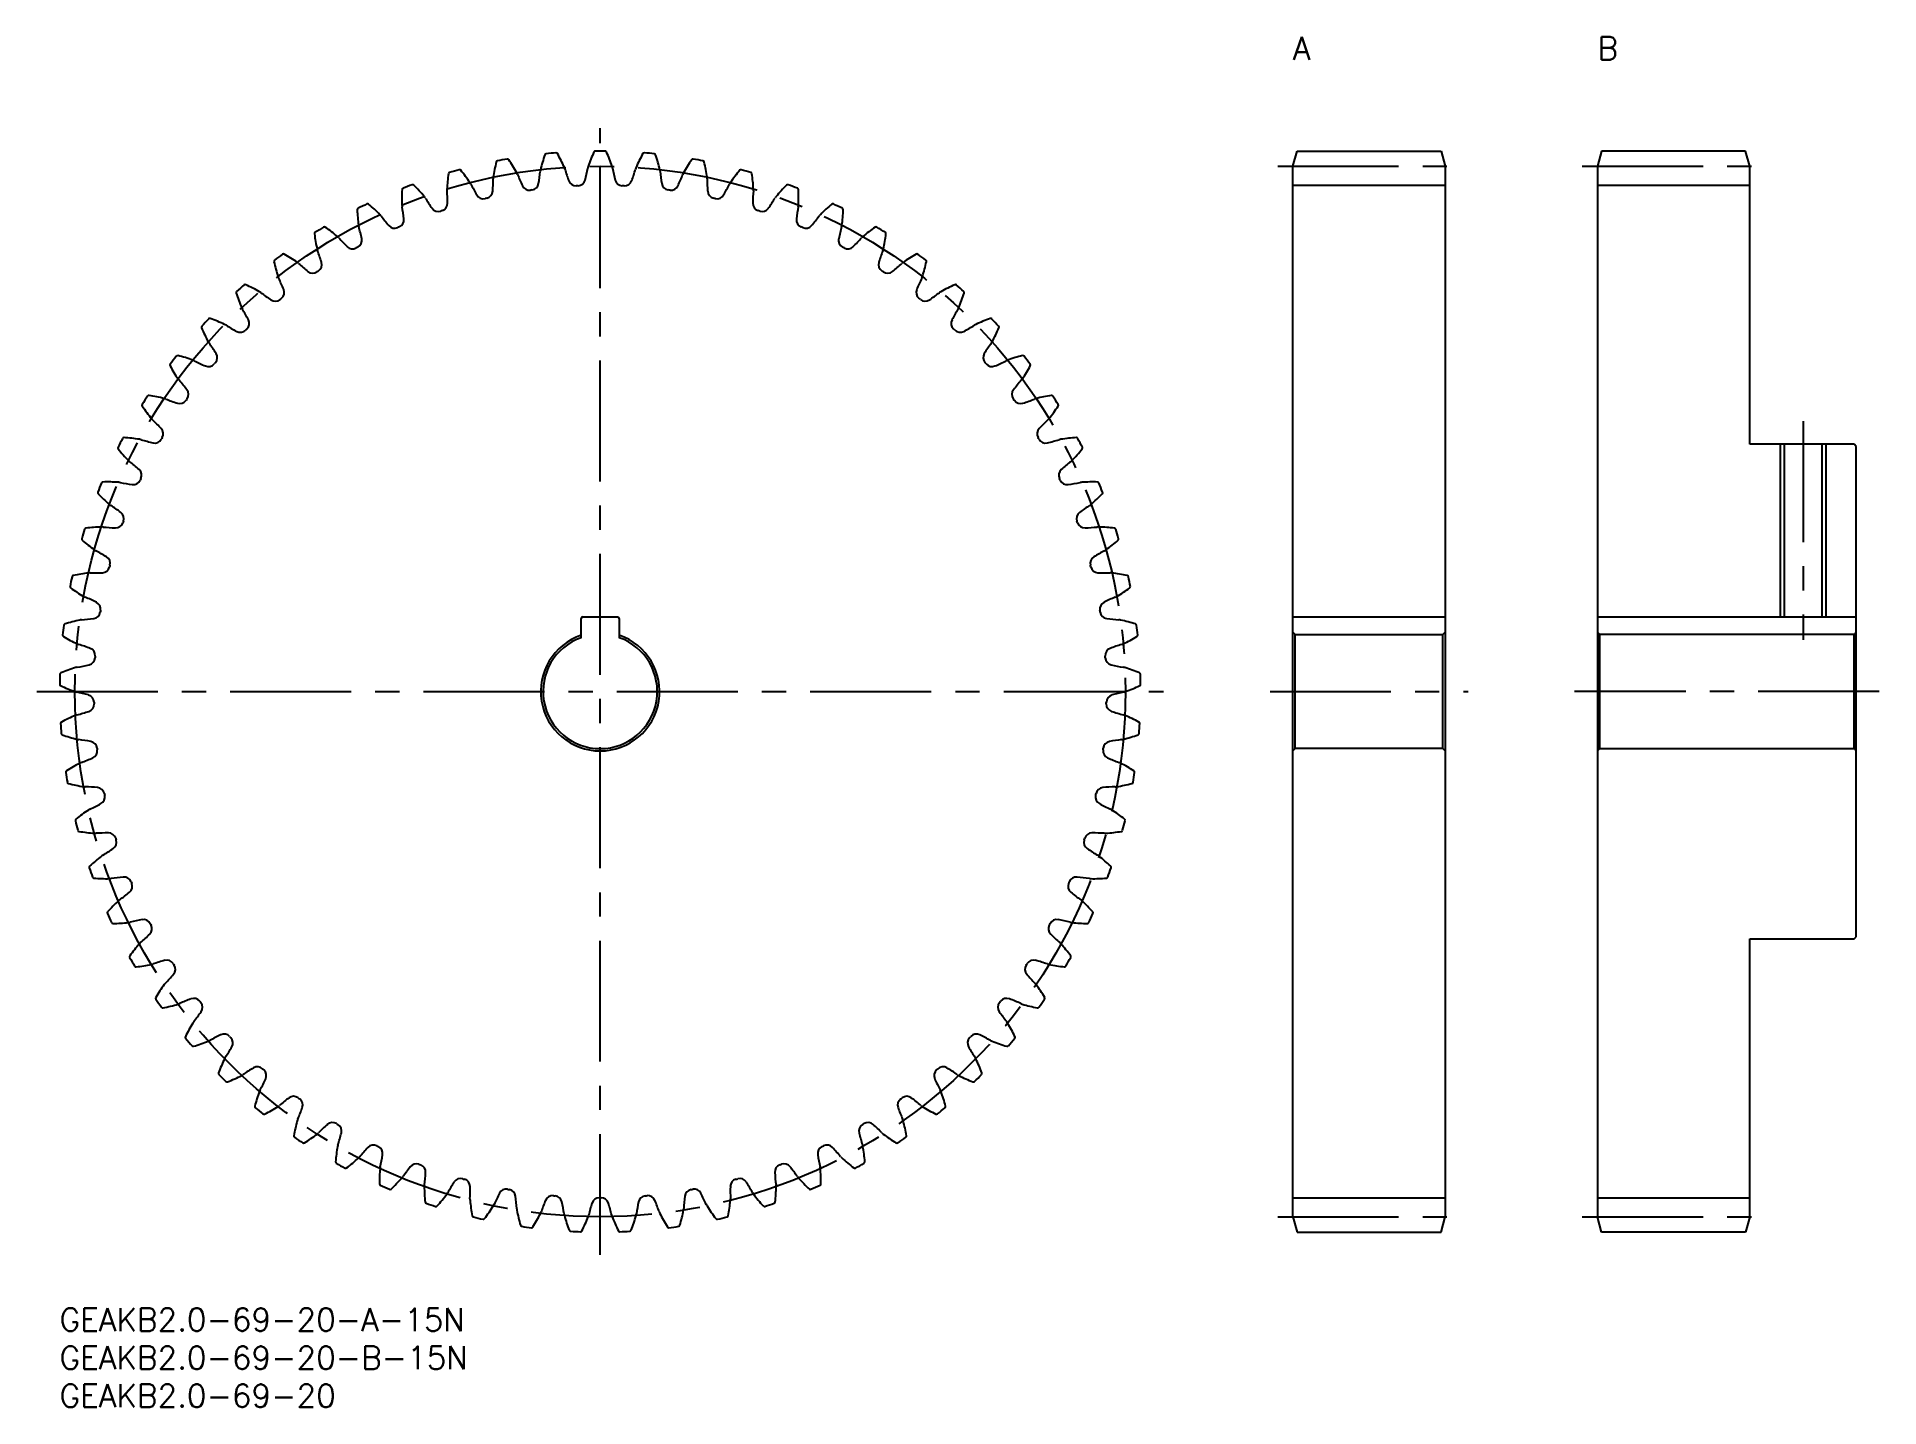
# Model space of a CAD drawing. Extents: x -3 to 239, y -13 to 167.
import ezdxf

# ---------------------------------------------------------------- set-up
doc = ezdxf.new("R2010")
doc.units = 0
doc.header["$LTSCALE"] = 0.5
doc.linetypes.add('CENTER', pattern=[50.8, 31.75, -6.35, 6.35, -6.35])
for name, color, linetype in [('MSM_CENTER', 1, 'CENTER'), ('MSM_CONTINUOUS', 7, 'CONTINUOUS'), ('MSM_NARROW', 5, 'CONTINUOUS'), ('MSM_PART_NUMBER', 7, 'CONTINUOUS')]:
    doc.layers.add(name, color=color, linetype=linetype)
doc.styles.get("Standard").update_dxf_attribs({"font": 'txt.shx', "height": 3, "bigfont": 'bigfont.shx'})

# ---------------------------------------------------------------- blocks, each defined once
blk = doc.blocks.new('*U2')
at = {"layer": 'MSM_PART_NUMBER'}
blk.add_text('GEAKB2.0-69-20-A-15N', height=3, dxfattribs=at).set_placement((0, -3))
blk = doc.blocks.new('*U3')
at = {"layer": 'MSM_PART_NUMBER'}
blk.add_text('GEAKB2.0-69-20-B-15N', height=3, dxfattribs=at).set_placement((0, -8))
blk = doc.blocks.new('*U4')
at = {"layer": 'MSM_PART_NUMBER'}
blk.add_text('GEAKB2.0-69-20', height=3, dxfattribs=at).set_placement((0, -13))
blk = doc.blocks.new('*U5')
at = {"layer": 'MSM_PART_NUMBER'}
blk.add_text('A', height=3, dxfattribs=at).set_placement((162, 164))
blk = doc.blocks.new('*U6')
at = {"layer": 'MSM_PART_NUMBER'}
blk.add_text('B', height=3, dxfattribs=at).set_placement((202, 164))

msp = doc.modelspace()

# ---------------------------------------------------------------- linework, layer by layer
at = {"layer": 'MSM_CENTER'}
for p, q in [((71, 7), (71, 155)), ((160, 150), (184, 150)), ((200, 150), (224, 150)), ((229, 116.5), (229, 87.8)), ((-3, 81), (145, 81)), ((159, 81), (185, 81)), ((239, 81), (199, 81)), ((160, 12), (184, 12)), ((200, 12), (224, 12))]:
    msp.add_line(p, q, dxfattribs=at)
msp.add_circle((71, 81), 69, dxfattribs=at)
at = {"layer": 'MSM_CONTINUOUS'}
for p, q in [((162, 150), (162.54, 152)), ((162.54, 152), (181.46, 152)), ((181.46, 152), (182, 150)), ((202.54, 152), (202, 150)), ((221.46, 152), (202.54, 152)), ((222, 150), (221.46, 152)), ((162, 12), (162, 150)), ((182, 150), (182, 12)), ((202, 150), (202, 12)), ((222, 113.5), (222, 150)), ((162, 147.5), (182, 147.5)), ((202, 147.5), (222, 147.5)), ((235.7, 113.5), (222, 113.5)), ((226.54, 113.5), (226.54, 90.8)), ((231.46, 113.5), (231.46, 90.8)), ((236, 113.2), (235.7, 113.5)), ((236, 48.8), (236, 113.2)), ((68.5, 88.07), (68.5, 90.6)), ((68.7, 90.8), (73.3, 90.8)), ((73.5, 90.6), (73.5, 88.07)), ((162, 90.8), (182, 90.8)), ((202, 90.8), (236, 90.8)), ((162.3, 88.5), (162, 88.8)), ((162.3, 73.5), (162.3, 88.5)), ((162.3, 88.5), (181.7, 88.5)), ((182, 88.8), (181.7, 88.5)), ((181.7, 73.5), (181.7, 88.5)), ((202, 88.8), (202.3, 88.5)), ((202.3, 73.5), (202.3, 88.5)), ((235.7, 88.5), (202.3, 88.5)), ((235.7, 88.5), (236, 88.8)), ((235.7, 73.5), (235.7, 88.5)), ((162, 73.2), (162.3, 73.5)), ((181.7, 73.5), (162.3, 73.5)), ((181.7, 73.5), (182, 73.2)), ((202.3, 73.5), (202, 73.2)), ((202.3, 73.5), (235.7, 73.5)), ((236, 73.2), (235.7, 73.5)), ((222, 48.5), (235.7, 48.5)), ((222, 12), (222, 48.5)), ((235.7, 48.5), (236, 48.8)), ((162, 14.5), (182, 14.5)), ((202, 14.5), (222, 14.5)), ((162, 12), (162.54, 10)), ((162.54, 10), (181.46, 10)), ((181.46, 10), (182, 12)), ((202.54, 10), (202, 12)), ((221.46, 10), (202.54, 10)), ((222, 12), (221.46, 10))]:
    msp.add_line(p, q, dxfattribs=at)
for centre, radius, start, end in [((79.72, 145.25), 23, 166.6719, 171.7391), ((57.54, 150.51), 0.2, 100.9619, 166.6719), ((71, 81), 71, 99.9077, 100.9619), ((58.82, 150.74), 0.2, 34.1977, 99.9077), ((39.96, 137.93), 23, 29.1304, 34.1977), ((85.53, 144.19), 23, 161.4545, 166.5217), ((63.91, 151.44), 0.2, 95.7445, 161.4545), ((71, 81), 71, 94.6903, 95.7445), ((65.21, 151.56), 0.2, 28.9803, 94.6903), ((45.27, 140.52), 23, 23.913, 28.9803), ((91.22, 142.61), 23, 156.2371, 161.3043), ((70.35, 151.8), 0.2, 90.5271, 156.2371), ((71, 81), 71, 89.4729, 90.5271), ((71.65, 151.8), 0.2, 23.7629, 89.4729), ((50.78, 142.61), 23, 18.6957, 23.7629), ((96.73, 140.52), 23, 151.0197, 156.087), ((76.79, 151.56), 0.2, 85.3093, 151.0197), ((71, 81), 71, 84.2555, 85.3097), ((78.09, 151.44), 0.2, 18.5455, 84.2556), ((56.47, 144.19), 23, 13.4783, 18.5455), ((102.04, 137.93), 23, 145.8023, 150.8696), ((83.18, 150.74), 0.2, 80.0919, 145.8023), ((71, 81), 71, 79.0381, 80.0923), ((84.46, 150.51), 0.2, 13.3281, 79.0382), ((62.28, 145.25), 23, 8.2609, 13.3281), ((73.84, 145.78), 23, 171.8893, 176.9565), ((51.27, 149), 0.2, 106.1793, 171.8892), ((71, 81), 71, 105.1251, 106.1793), ((52.53, 149.35), 0.2, 39.4152, 105.1251), ((34.91, 134.87), 23, 34.3478, 39.4151), ((52.53, 146.91), 1.66, 26.615, 34.3478), ((78.69, 160.02), 27.6, 206.6222, 209.9799), ((29.35, 148.59), 27.6, 356.1071, 359.4648), ((58.6, 148.32), 1.66, 171.7391, 179.472), ((58.6, 148.32), 1.66, 21.3976, 29.1304), ((85.84, 159), 27.6, 201.4048, 204.7625), ((61.93, 147.89), 1, 277.723, 350.8897), ((35.66, 152.1), 27.6, 350.8897, 354.2474), ((64.78, 149.17), 1.66, 166.5217, 174.2546), ((64.78, 149.17), 1.66, 16.1802, 23.913), ((92.87, 157.32), 27.6, 196.1874, 199.5451), ((67.81, 148.42), 1, 199.5451, 272.7118), ((68.05, 148.44), 1, 272.5056, 345.6723), ((42.28, 155.02), 27.6, 345.6723, 349.03), ((71, 149.45), 1.66, 161.3043, 169.0372), ((71, 149.45), 1.66, 10.9628, 18.6957), ((99.72, 155.02), 27.6, 190.97, 194.3277), ((73.95, 148.44), 1, 194.3277, 267.4944), ((74.19, 148.42), 1, 267.2882, 340.4549), ((49.13, 157.32), 27.6, 340.4549, 343.8126), ((77.22, 149.17), 1.66, 156.087, 163.8198), ((77.22, 149.17), 1.66, 5.7454, 13.4782), ((106.34, 152.1), 27.6, 185.7526, 189.1103), ((80.07, 147.89), 1, 189.1103, 262.277), ((56.16, 159), 27.6, 335.2375, 338.5952), ((83.4, 148.32), 1.66, 150.8696, 158.6024), ((83.4, 148.32), 1.66, 0.528, 8.2609), ((112.65, 148.59), 27.6, 180.5352, 183.8929), ((63.31, 160.02), 27.6, 330.0201, 333.3778), ((89.47, 146.91), 1.66, 145.6522, 153.385), ((107.09, 134.87), 23, 140.5849, 145.6522), ((89.47, 149.35), 0.2, 74.8745, 140.5849), ((71, 81), 71, 73.8207, 74.8749), ((90.73, 149), 0.2, 8.1107, 73.8208), ((68.16, 145.78), 23, 3.0435, 8.1107), ((67.94, 145.77), 23, 177.1066, 182.1739), ((45.17, 146.92), 0.2, 111.397, 177.1066), ((71, 81), 71, 110.3425, 111.3966), ((46.39, 147.38), 0.2, 44.6325, 110.3425), ((30.16, 131.37), 23, 39.5652, 44.6325), ((46.62, 144.96), 1.66, 31.8324, 39.5652), ((71.47, 160.39), 27.6, 211.8396, 215.1973), ((52.53, 146.91), 1.66, 176.9565, 184.6894), ((23.37, 144.52), 27.6, 1.3245, 4.6822), ((55.65, 146.73), 1, 209.9799, 283.1466), ((71, 81), 66.5, 102.9404, 103.1466), ((55.88, 146.79), 1, 282.9404, 356.1071), ((61.69, 147.85), 1, 204.7625, 277.9292), ((71, 81), 66.5, 97.723, 97.9292), ((71, 81), 66.5, 92.5056, 92.7118), ((71, 81), 66.5, 87.2882, 87.4944), ((71, 81), 66.5, 82.0708, 82.277), ((80.31, 147.85), 1, 262.0708, 335.2375), ((86.12, 146.79), 1, 183.8929, 257.0596), ((71, 81), 66.5, 76.8534, 77.0596), ((86.35, 146.73), 1, 256.8534, 330.0201), ((118.63, 144.52), 27.6, 175.3178, 178.6755), ((89.47, 146.91), 1.66, 355.3106, 3.0435), ((70.53, 160.39), 27.6, 324.8027, 328.1604), ((95.38, 144.96), 1.66, 140.4348, 148.1676), ((111.84, 131.37), 23, 135.3675, 140.4348), ((95.61, 147.38), 0.2, 69.6575, 135.3676), ((71, 81), 71, 68.6034, 69.6575), ((96.83, 146.92), 0.2, 2.8934, 68.6034), ((74.06, 145.77), 23, 357.8261, 2.8934), ((39.28, 144.3), 0.2, 116.6144, 182.324), ((62.06, 145.22), 23, 182.324, 187.3913), ((71, 81), 71, 115.5599, 116.614), ((40.45, 144.87), 0.2, 49.8499, 115.5599), ((25.75, 127.44), 23, 44.7826, 49.8499), ((40.9, 142.48), 1.66, 37.0498, 44.7826), ((64.25, 160.11), 27.6, 217.057, 220.4146), ((44.22, 142.96), 1, 293.3752, 6.5419), ((46.62, 144.96), 1.66, 182.1739, 189.9067), ((17.79, 139.93), 27.6, 6.5419, 9.8996), ((49.73, 145.06), 1, 215.1972, 288.364), ((71, 81), 66.5, 108.1578, 108.364), ((49.96, 145.14), 1, 288.1578, 1.3245), ((92.04, 145.14), 1, 178.6755, 251.8422), ((71, 81), 66.5, 71.636, 71.8422), ((92.27, 145.06), 1, 251.636, 324.8027), ((97.78, 142.96), 1, 173.4581, 246.6248), ((124.21, 139.93), 27.6, 170.1004, 173.4581), ((95.38, 144.96), 1.66, 350.0933, 357.8261), ((77.75, 160.11), 27.6, 319.5854, 322.943), ((101.1, 142.48), 1.66, 135.2174, 142.9502), ((116.25, 127.44), 23, 130.1501, 135.2174), ((101.55, 144.87), 0.2, 64.4397, 130.1502), ((71, 81), 71, 63.386, 64.4401), ((79.94, 145.22), 23, 352.6087, 357.676), ((102.72, 144.3), 0.2, 357.676, 63.386), ((33.66, 141.15), 0.2, 121.8314, 187.5414), ((56.26, 144.14), 23, 187.5414, 192.6087), ((71, 81), 71, 120.7773, 121.8314), ((34.77, 141.83), 0.2, 55.0673, 120.7773), ((21.72, 123.14), 23, 50, 55.0673), ((35.43, 139.49), 1.66, 42.2672, 50), ((57.08, 159.17), 27.6, 222.2744, 225.632), ((38.7, 140.27), 1, 298.5926, 11.7593), ((40.9, 142.48), 1.66, 187.3913, 195.1241), ((12.65, 134.85), 27.6, 11.7593, 15.1169), ((44, 142.86), 1, 220.4147, 293.5813), ((71, 81), 66.5, 113.3752, 113.5813), ((71, 81), 66.5, 66.4187, 66.6248), ((98, 142.86), 1, 246.4187, 319.5854), ((103.3, 140.27), 1, 168.2407, 241.4074), ((129.35, 134.85), 27.6, 164.8831, 168.2407), ((101.1, 142.48), 1.66, 344.8759, 352.6087), ((84.92, 159.17), 27.6, 314.368, 317.7256), ((106.57, 139.49), 1.66, 130, 137.7328), ((120.28, 123.14), 23, 124.9327, 130), ((107.23, 141.83), 0.2, 59.2223, 124.9327), ((71, 81), 71, 58.1686, 59.2227), ((85.74, 144.14), 23, 347.3913, 352.4586), ((108.34, 141.15), 0.2, 352.4586, 58.1686), ((71, 81), 71, 125.9947, 127.0488), ((29.39, 138.28), 0.2, 60.2847, 125.9946), ((18.09, 118.48), 23, 55.2174, 60.2847), ((35.43, 139.49), 1.66, 192.6087, 200.3415), ((8, 129.32), 27.6, 16.9767, 20.3343), ((38.48, 140.15), 1, 225.632, 298.7987), ((71, 81), 66.5, 118.5926, 118.7987), ((71, 81), 66.5, 61.2013, 61.4074), ((103.52, 140.15), 1, 241.2013, 314.368), ((134, 129.32), 27.6, 159.6657, 163.0233), ((106.57, 139.49), 1.66, 339.6585, 347.3913), ((123.91, 118.48), 23, 119.7153, 124.7826), ((112.61, 138.28), 0.2, 54.005, 119.7153), ((71, 81), 71, 52.9512, 54.0053), ((28.34, 137.51), 0.2, 127.0492, 192.7588), ((50.58, 142.54), 23, 192.7588, 197.8261), ((30.26, 136.01), 1.66, 47.4846, 55.2174), ((50.03, 157.58), 27.6, 227.4917, 230.8494), ((33.24, 136.95), 1, 230.8494, 304.0161), ((71, 81), 66.5, 123.81, 124.0161), ((33.44, 137.08), 1, 303.81, 16.9767), ((108.56, 137.08), 1, 163.0233, 236.19), ((71, 81), 66.5, 55.9839, 56.19), ((108.76, 136.95), 1, 235.9839, 309.1506), ((91.97, 157.58), 27.6, 309.1506, 312.5083), ((111.74, 136.01), 1.66, 124.7826, 132.5154), ((91.42, 142.54), 23, 342.1739, 347.2412), ((113.66, 137.51), 0.2, 347.2412, 52.9511), ((23.38, 133.39), 0.2, 132.2666, 197.9762), ((45.07, 140.43), 23, 197.9762, 203.0435), ((71, 81), 71, 131.2121, 132.2662), ((24.35, 134.26), 0.2, 65.502, 131.2121), ((14.9, 113.51), 23, 60.4348, 65.502), ((25.43, 132.08), 1.66, 52.702, 60.4348), ((43.16, 155.35), 27.6, 232.7091, 236.0668), ((30.26, 136.01), 1.66, 197.8261, 205.5589), ((3.87, 123.39), 27.6, 22.1941, 25.5517), ((28.5, 133.44), 1, 309.0274, 22.1941), ((113.5, 133.44), 1, 157.8059, 230.9726), ((138.13, 123.39), 27.6, 154.4483, 157.8059), ((111.74, 136.01), 1.66, 334.4411, 342.1739), ((98.84, 155.35), 27.6, 303.9332, 307.2909), ((116.57, 132.08), 1.66, 119.5652, 127.298), ((127.1, 113.51), 23, 114.498, 119.5652), ((117.65, 134.26), 0.2, 48.7876, 114.4979), ((71, 81), 71, 47.7338, 48.7879), ((96.93, 140.43), 23, 336.9565, 342.0238), ((118.62, 133.39), 0.2, 342.0238, 47.7339), ((25.43, 132.08), 1.66, 203.0435, 210.7763), ((0.29, 117.11), 27.6, 27.4114, 30.7691), ((28.31, 133.28), 1, 236.0668, 309.2335), ((71, 81), 66.5, 129.0274, 129.2335), ((71, 81), 66.5, 50.7665, 50.9726), ((113.69, 133.28), 1, 230.7665, 303.9332), ((141.71, 117.11), 27.6, 149.2309, 152.5886), ((116.57, 132.08), 1.66, 329.2237, 336.9565), ((18.81, 128.85), 0.2, 137.484, 203.1936), ((39.77, 137.83), 23, 203.1936, 208.2609), ((71, 81), 71, 136.4294, 137.4836), ((19.7, 129.8), 0.2, 70.7194, 136.4295), ((12.18, 108.28), 23, 65.6522, 70.7194), ((20.97, 127.72), 1.66, 57.9193, 65.6522), ((36.51, 152.51), 27.6, 237.9265, 241.2842), ((23.73, 129.18), 1, 241.2842, 314.4509), ((71, 81), 66.5, 134.2447, 134.4509), ((23.9, 129.35), 1, 314.2447, 27.4114), ((118.1, 129.35), 1, 152.5886, 225.7553), ((71, 81), 66.5, 45.5491, 45.7553), ((118.27, 129.18), 1, 225.5491, 298.7158), ((105.49, 152.51), 27.6, 298.7158, 302.0735), ((121.03, 127.72), 1.66, 114.3478, 122.0807), ((129.82, 108.28), 23, 109.2806, 114.3478), ((122.3, 129.8), 0.2, 43.5702, 109.2805), ((71, 81), 71, 42.5164, 43.5706), ((102.23, 137.83), 23, 331.7391, 336.8064), ((123.19, 128.85), 0.2, 336.8064, 42.5163), ((20.97, 127.72), 1.66, 208.2609, 215.9937), ((-2.7, 110.53), 27.6, 32.6288, 35.9865), ((144.7, 110.53), 27.6, 144.0135, 147.3712), ((121.03, 127.72), 1.66, 324.0063, 331.7391), ((14.68, 123.9), 0.2, 142.7014, 208.411), ((34.73, 134.75), 23, 208.411, 213.4783), ((71, 81), 71, 141.6468, 142.701), ((15.48, 124.93), 0.2, 75.9368, 141.6469), ((9.94, 102.82), 23, 70.8696, 75.9368), ((16.93, 122.98), 1.66, 63.1367, 70.8696), ((30.15, 149.08), 27.6, 243.1439, 246.5016), ((19.54, 124.69), 1, 246.5016, 319.6683), ((71, 81), 66.5, 139.4621, 139.6683), ((19.7, 124.87), 1, 319.4621, 32.6288), ((122.3, 124.87), 1, 147.3712, 220.5379), ((71, 81), 66.5, 40.3317, 40.5379), ((122.46, 124.69), 1, 220.3317, 293.4984), ((111.85, 149.08), 27.6, 293.4984, 296.8561), ((125.07, 122.98), 1.66, 109.1305, 116.8633), ((132.06, 102.82), 23, 104.0632, 109.1304), ((107.27, 134.75), 23, 326.5217, 331.589), ((126.52, 124.93), 0.2, 38.3528, 104.0631), ((71, 81), 71, 37.299, 38.3532), ((127.32, 123.9), 0.2, 331.589, 37.2989), ((16.93, 122.98), 1.66, 213.4783, 221.2111), ((-5.08, 103.7), 27.6, 37.8462, 41.2039), ((147.08, 103.7), 27.6, 138.7961, 142.1538), ((125.07, 122.98), 1.66, 318.7889, 326.5217), ((11.01, 118.6), 0.2, 147.9188, 213.6284), ((71, 81), 71, 146.8642, 147.9184), ((11.71, 119.7), 0.2, 81.1542, 146.8642), ((8.21, 97.17), 23, 76.087, 81.1542), ((13.34, 117.89), 1.66, 68.3541, 76.087), ((24.13, 145.08), 27.6, 248.3613, 251.719), ((15.78, 119.83), 1, 251.719, 324.8857), ((71, 81), 66.5, 144.6795, 144.8857), ((15.92, 120.03), 1, 324.6795, 37.8462), ((126.08, 120.03), 1, 142.1538, 215.3205), ((71, 81), 66.5, 35.1143, 35.3205), ((126.22, 119.83), 1, 215.1143, 288.281), ((117.87, 145.08), 27.6, 288.281, 291.6387), ((128.66, 117.89), 1.66, 103.9131, 111.6459), ((133.79, 97.17), 23, 98.8458, 103.913), ((130.29, 119.7), 0.2, 33.1354, 98.8457), ((71, 81), 71, 32.0816, 33.1358), ((130.99, 118.6), 0.2, 326.3716, 32.0816), ((30, 131.23), 23, 213.6284, 218.6957), ((13.34, 117.89), 1.66, 218.6957, 226.4285), ((-6.83, 96.69), 27.6, 43.0636, 46.4213), ((148.83, 96.69), 27.6, 133.5787, 136.9364), ((128.66, 117.89), 1.66, 313.5715, 321.3043), ((112, 131.23), 23, 321.3043, 326.3716), ((71, 81), 71, 152.0816, 153.1358), ((8.44, 114.15), 0.2, 86.3716, 152.0816), ((7, 91.4), 23, 81.3043, 86.3716), ((10.22, 112.49), 1.66, 73.5715, 81.3043), ((18.5, 140.56), 27.6, 253.5787, 256.9364), ((12.48, 114.64), 1, 256.9364, 330.1031), ((12.6, 114.86), 1, 329.8969, 43.0636), ((71, 81), 66.5, 149.8969, 150.1031), ((129.4, 114.86), 1, 136.9364, 210.1031), ((71, 81), 66.5, 29.8969, 30.1031), ((129.52, 114.64), 1, 209.8969, 283.0636), ((123.5, 140.56), 27.6, 283.0636, 286.4213), ((131.78, 112.49), 1.66, 98.6957, 106.4285), ((135, 91.4), 23, 93.6284, 98.6957), ((133.56, 114.15), 0.2, 27.9184, 93.6284), ((71, 81), 71, 26.8642, 27.9184), ((7.84, 112.99), 0.2, 153.1358, 218.8458), ((25.6, 127.29), 23, 218.8458, 223.913), ((10.22, 112.49), 1.66, 223.9131, 231.6459), ((131.78, 112.49), 1.66, 308.3541, 316.0869), ((116.4, 127.29), 23, 316.087, 321.1542), ((134.16, 112.99), 0.2, 321.1542, 26.8642), ((-7.93, 89.55), 27.6, 48.281, 51.6387), ((9.77, 109.4), 1, 335.1143, 48.281), ((71, 81), 66.5, 155.1143, 155.3205), ((132.23, 109.4), 1, 131.719, 204.8857), ((71, 81), 66.5, 24.6795, 24.8857), ((149.93, 89.55), 27.6, 128.3613, 131.719), ((5.19, 107.12), 0.2, 158.3536, 224.0632), ((71, 81), 71, 157.299, 158.3532), ((21.58, 122.97), 23, 224.0632, 229.1304), ((5.68, 108.32), 0.2, 91.589, 157.299), ((6.32, 85.53), 23, 86.5217, 91.589), ((7.61, 106.83), 1.66, 78.7889, 86.5217), ((13.3, 135.54), 27.6, 258.7961, 262.1538), ((9.67, 109.18), 1, 262.1538, 335.3205), ((132.33, 109.18), 1, 204.6795, 277.8462), ((128.7, 135.54), 27.6, 277.8462, 281.2039), ((134.39, 106.83), 1.66, 93.4783, 101.2111), ((135.68, 85.53), 23, 88.411, 93.4783), ((120.42, 122.97), 23, 310.8696, 315.9368), ((136.32, 108.32), 0.2, 22.7006, 88.411), ((71, 81), 71, 21.6468, 22.701), ((136.81, 107.12), 0.2, 315.9368, 21.6468), ((7.61, 106.83), 1.66, 229.1304, 236.8633), ((-8.38, 82.34), 27.6, 53.4984, 56.8561), ((7.44, 103.72), 1, 340.3317, 53.4984), ((134.56, 103.72), 1, 126.5016, 199.6683), ((150.38, 82.34), 27.6, 123.1439, 126.5016), ((134.39, 106.83), 1.66, 303.1367, 310.8696), ((71, 81), 71, 162.5164, 163.5706), ((3.47, 102.27), 0.2, 96.8064, 162.5164), ((6.17, 79.63), 23, 91.7391, 96.8064), ((5.53, 100.96), 1.66, 84.0063, 91.7391), ((8.58, 130.06), 27.6, 264.0135, 267.3712), ((7.36, 103.49), 1, 267.3712, 340.5379), ((71, 81), 66.5, 160.3317, 160.5379), ((71, 81), 66.5, 19.4621, 19.6683), ((134.64, 103.49), 1, 199.4621, 272.6288), ((133.42, 130.06), 27.6, 272.6288, 275.9865), ((136.47, 100.96), 1.66, 88.2609, 95.9937), ((135.83, 79.63), 23, 83.1936, 88.2609), ((138.53, 102.27), 0.2, 17.4832, 83.1936), ((71, 81), 71, 16.4294, 17.4836), ((3.09, 101.02), 0.2, 163.5706, 229.2806), ((17.96, 118.31), 23, 229.2806, 234.3478), ((5.53, 100.96), 1.66, 234.3478, 242.0807), ((-8.18, 75.11), 27.6, 58.7158, 62.0735), ((150.18, 75.11), 27.6, 117.9265, 121.2842), ((136.47, 100.96), 1.66, 297.9193, 305.6522), ((124.04, 118.31), 23, 305.6522, 310.7194), ((138.91, 101.02), 0.2, 310.7194, 16.4295), ((5.58, 97.61), 1, 272.5885, 345.7553), ((5.64, 97.84), 1, 345.5491, 58.7158), ((71, 81), 66.5, 165.5491, 165.7553), ((136.36, 97.84), 1, 121.2842, 194.4509), ((71, 81), 66.5, 14.2447, 14.4509), ((136.42, 97.61), 1, 194.2447, 267.4114), ((1.55, 94.77), 0.2, 168.7879, 234.498), ((71, 81), 71, 167.7338, 168.7879), ((14.79, 113.33), 23, 234.498, 239.5652), ((1.82, 96.04), 0.2, 102.0238, 167.7338), ((6.57, 73.74), 23, 96.9565, 102.0238), ((3.98, 94.93), 1.66, 89.2237, 96.9565), ((4.37, 124.18), 27.6, 269.2309, 272.5886), ((137.63, 124.18), 27.6, 267.4114, 270.7691), ((138.02, 94.93), 1.66, 83.0435, 90.7763), ((135.43, 73.74), 23, 77.9762, 83.0435), ((127.21, 113.33), 23, 300.4348, 305.502), ((140.18, 96.04), 0.2, 12.2658, 77.9762), ((71, 81), 71, 11.2121, 12.2662), ((140.45, 94.77), 0.2, 305.502, 11.212), ((3.98, 94.93), 1.66, 239.5652, 247.298), ((-7.31, 67.94), 27.6, 63.9332, 67.2909), ((4.37, 91.83), 1, 350.7665, 63.9332), ((137.63, 91.83), 1, 116.0668, 189.2335), ((149.31, 67.94), 27.6, 112.7091, 116.0668), ((138.02, 94.93), 1.66, 292.702, 300.4348), ((71, 81), 71, 172.9512, 174.0053), ((0.74, 89.69), 0.2, 107.2412, 172.9512), ((7.49, 67.91), 23, 102.1739, 107.2412), ((2.99, 88.77), 1.66, 94.4411, 102.1739), ((0.72, 117.94), 27.6, 274.4483, 277.8059), ((4.34, 91.59), 1, 277.806, 350.9726), ((71, 81), 66.5, 170.7665, 170.9726), ((68.7, 90.6), 0.2, 90, 180), ((73.3, 90.6), 0.2, 0, 90), ((71, 81), 66.5, 9.0274, 9.2335), ((137.66, 91.59), 1, 189.0274, 262.1941), ((141.28, 117.94), 27.6, 262.1941, 265.5517), ((139.01, 88.77), 1.66, 77.8261, 85.5589), ((134.51, 67.91), 23, 72.7588, 77.8261), ((141.26, 89.69), 0.2, 7.0488, 72.7588), ((71, 81), 71, 5.9947, 7.0488), ((0.59, 88.39), 0.2, 174.0053, 239.7153), ((12.09, 108.08), 23, 239.7153, 244.7826), ((2.99, 88.77), 1.66, 244.7826, 252.5154), ((-5.8, 60.87), 27.6, 69.1506, 72.5083), ((71, 81), 7.8, 108.6939, 71.3061), ((71, 81), 7.5, 109.4712, 70.5288), ((147.8, 60.87), 27.6, 107.4917, 110.8494), ((139.01, 88.77), 1.66, 287.4846, 295.2174), ((129.91, 108.08), 23, 295.2174, 300.2847), ((141.41, 88.39), 0.2, 300.2847, 5.9947), ((3.65, 85.49), 1, 283.0233, 356.19), ((3.67, 85.73), 1, 355.9839, 69.1506), ((71, 81), 66.5, 175.9839, 176.19), ((138.33, 85.73), 1, 110.8494, 184.0161), ((71, 81), 66.5, 3.81, 4.0161), ((138.35, 85.49), 1, 183.81, 256.9767), ((71, 81), 71, 178.1686, 179.2227), ((0.24, 83.26), 0.2, 112.4586, 178.1685), ((8.95, 62.19), 23, 107.3913, 112.4586), ((2.57, 82.56), 1.66, 99.6585, 107.3913), ((-2.35, 111.4), 27.6, 279.6657, 283.0233), ((144.35, 111.4), 27.6, 256.9767, 260.3343), ((139.43, 82.56), 1.66, 72.6087, 80.3415), ((133.05, 62.19), 23, 67.5414, 72.6087), ((141.76, 83.26), 0.2, 1.831, 67.5414), ((71, 81), 71, 0.7773, 1.8314), ((0.21, 81.96), 0.2, 179.2227, 244.9327), ((9.87, 102.61), 23, 244.9327, 250), ((2.57, 82.56), 1.66, 250, 257.7328), ((-3.65, 53.97), 27.6, 74.368, 77.7256), ((3.51, 79.58), 1, 1.2013, 74.368), ((138.49, 79.58), 1, 105.632, 178.7987), ((145.65, 53.97), 27.6, 102.2744, 105.632), ((139.43, 82.56), 1.66, 282.2672, 290), ((132.13, 102.61), 23, 290, 295.0673), ((141.79, 81.96), 0.2, 295.0673, 0.7773), ((10.91, 56.63), 23, 112.6087, 117.676), ((2.71, 76.33), 1.66, 104.8759, 112.6087), ((-4.81, 104.61), 27.6, 284.8831, 288.2407), ((3.52, 79.34), 1, 288.2407, 1.4074), ((71, 81), 66.5, 181.2013, 181.4074), ((71, 81), 66.5, 358.5926, 358.7987), ((138.48, 79.34), 1, 178.5926, 251.7593), ((146.81, 104.61), 27.6, 251.7593, 255.1169), ((139.29, 76.33), 1.66, 67.3913, 75.1241), ((131.09, 56.63), 23, 62.324, 67.3913), ((0.32, 76.82), 0.2, 117.676, 183.3859), ((71, 81), 71, 183.386, 184.4401), ((0.41, 75.52), 0.2, 184.4405, 250.1501), ((8.15, 96.96), 23, 250.1501, 255.2174), ((133.85, 96.96), 23, 284.7826, 289.8499), ((141.59, 75.52), 0.2, 289.8499, 355.5599), ((141.68, 76.82), 0.2, 356.6136, 62.324), ((71, 81), 71, 355.5599, 356.614), ((2.71, 76.33), 1.66, 255.2174, 262.9502), ((-0.89, 47.29), 27.6, 79.5854, 82.943), ((3.92, 73.45), 1, 6.4187, 79.5854), ((3.95, 73.21), 1, 293.4581, 6.6248), ((71, 81), 66.5, 186.4187, 186.6248), ((138.05, 73.21), 1, 173.3752, 246.5419), ((71, 81), 66.5, 353.3752, 353.5813), ((138.08, 73.45), 1, 100.4146, 173.5813), ((142.89, 47.29), 27.6, 97.057, 100.4146), ((139.29, 76.33), 1.66, 277.0498, 284.7826), ((1, 70.41), 0.2, 122.8934, 188.6033), ((71, 81), 71, 188.6034, 189.6575), ((13.38, 51.26), 23, 117.8261, 122.8934), ((3.42, 70.14), 1.66, 110.0933, 117.8261), ((-6.64, 97.61), 27.6, 290.1004, 293.4581), ((148.64, 97.61), 27.6, 246.5419, 249.8996), ((138.58, 70.14), 1.66, 62.1739, 69.9067), ((128.62, 51.26), 23, 57.1066, 62.1739), ((71, 81), 71, 350.3425, 351.3966), ((141, 70.41), 0.2, 351.3963, 57.1066), ((1.2, 69.12), 0.2, 189.6579, 255.3675), ((6.96, 91.18), 23, 255.3675, 260.4348), ((3.42, 70.14), 1.66, 260.4348, 268.1676), ((2.48, 40.9), 27.6, 84.8027, 88.1604), ((4.89, 67.39), 1, 11.636, 84.8027), ((137.11, 67.39), 1, 95.1972, 168.364), ((139.52, 40.9), 27.6, 91.8396, 95.1973), ((138.58, 70.14), 1.66, 271.8324, 279.5652), ((135.04, 91.18), 23, 279.5652, 284.6325), ((140.8, 69.12), 0.2, 284.6325, 350.3425), ((16.32, 46.15), 23, 123.0435, 128.1107), ((4.68, 64.04), 1.66, 115.3106, 123.0435), ((-7.83, 90.49), 27.6, 295.3178, 298.6755), ((4.94, 67.15), 1, 298.6755, 11.8422), ((71, 81), 66.5, 191.636, 191.8422), ((137.06, 67.15), 1, 168.1578, 241.3245), ((71, 81), 66.5, 348.1578, 348.364), ((149.83, 90.49), 27.6, 241.3245, 244.6822), ((137.32, 64.04), 1.66, 56.9565, 64.6894), ((125.68, 46.15), 23, 51.8893, 56.9565), ((2.25, 64.09), 0.2, 128.1107, 193.8207), ((71, 81), 71, 193.8207, 194.8749), ((71, 81), 71, 345.1251, 346.1792), ((139.75, 64.09), 0.2, 346.1789, 51.8892), ((2.57, 62.82), 0.2, 194.8753, 260.5849), ((6.3, 85.32), 23, 260.5849, 265.6522), ((4.68, 64.04), 1.66, 265.6522, 273.385), ((6.41, 34.83), 27.6, 90.0201, 93.3778), ((6.4, 61.43), 1, 16.8534, 90.0202), ((6.47, 61.2), 1, 303.8929, 17.0596), ((71, 81), 66.5, 196.8534, 197.0596), ((135.53, 61.2), 1, 162.9404, 236.1071), ((71, 81), 66.5, 342.9404, 343.1466), ((135.6, 61.43), 1, 89.9799, 163.1466), ((135.59, 34.83), 27.6, 86.6222, 89.9799), ((137.32, 64.04), 1.66, 266.615, 274.3478), ((135.7, 85.32), 23, 274.3478, 279.4151), ((139.43, 62.82), 0.2, 279.4151, 345.1252), ((19.72, 41.32), 23, 128.2609, 133.3281), ((6.5, 58.08), 1.66, 120.528, 128.2609), ((-8.36, 83.28), 27.6, 300.5352, 303.8929), ((150.36, 83.28), 27.6, 236.1071, 239.4648), ((135.5, 58.08), 1.66, 51.7391, 59.472), ((122.28, 41.32), 23, 46.6719, 51.7391), ((4.07, 57.91), 0.2, 133.3281, 199.0381), ((71, 81), 71, 199.0381, 200.0923), ((4.51, 56.68), 0.2, 200.0927, 265.8023), ((6.18, 79.42), 23, 265.8023, 270.8696), ((6.5, 58.08), 1.66, 270.8696, 278.6024), ((10.87, 29.15), 27.6, 95.2375, 98.5952), ((8.45, 55.64), 1, 22.0708, 95.2376), ((8.54, 55.41), 1, 309.1103, 22.277), ((71, 81), 66.5, 202.0708, 202.277), ((133.46, 55.41), 1, 157.723, 230.8897), ((71, 81), 66.5, 337.723, 337.9292), ((133.55, 55.64), 1, 84.7625, 157.9292), ((131.13, 29.15), 27.6, 81.4048, 84.7625), ((135.5, 58.08), 1.66, 261.3976, 269.1304), ((135.82, 79.42), 23, 269.1304, 274.1977), ((137.49, 56.68), 0.2, 274.1977, 339.9078), ((71, 81), 71, 339.9077, 340.9619), ((137.93, 57.91), 0.2, 340.9615, 46.6718), ((23.54, 36.82), 23, 133.4783, 138.5455), ((8.85, 52.31), 1.66, 125.7454, 133.4783), ((-8.24, 76.05), 27.6, 305.7526, 309.1103), ((150.24, 76.05), 27.6, 230.8897, 234.2474), ((133.15, 52.31), 1.66, 46.5218, 54.2546), ((118.46, 36.82), 23, 41.4545, 46.5217), ((6.45, 51.91), 0.2, 138.5455, 204.2555), ((71, 81), 71, 204.2555, 205.3097), ((15.84, 23.9), 27.6, 100.4549, 103.8126), ((11.01, 50.05), 1, 27.2882, 100.4549), ((130.99, 50.05), 1, 79.5451, 152.7118), ((126.16, 23.9), 27.6, 76.1874, 79.5451), ((71, 81), 71, 334.6903, 335.7445), ((135.55, 51.91), 0.2, 335.7445, 41.4545), ((7, 50.73), 0.2, 205.3101, 271.0197), ((6.59, 73.53), 23, 271.0197, 276.087), ((8.85, 52.31), 1.66, 276.087, 283.8198), ((-7.46, 68.87), 27.6, 310.97, 314.3277), ((11.12, 49.84), 1, 314.3277, 27.4944), ((71, 81), 66.5, 207.2882, 207.4944), ((130.88, 49.84), 1, 152.5056, 225.6723), ((71, 81), 66.5, 332.5056, 332.7118), ((149.46, 68.87), 27.6, 225.6723, 229.03), ((133.15, 52.31), 1.66, 256.1802, 263.913), ((135.41, 73.53), 23, 263.913, 268.9803), ((135, 50.73), 0.2, 268.9803, 334.6904), ((9.36, 46.17), 0.2, 143.7629, 209.4729), ((71, 81), 71, 209.4729, 210.5271), ((27.75, 32.69), 23, 138.6957, 143.7629), ((11.72, 46.77), 1.66, 130.9628, 138.6956), ((130.28, 46.77), 1.66, 41.3044, 49.0372), ((114.25, 32.69), 23, 36.2371, 41.3043), ((71, 81), 71, 329.4729, 330.5271), ((132.64, 46.17), 0.2, 330.5271, 36.2371), ((10.01, 45.04), 0.2, 210.5275, 276.2371), ((7.54, 67.7), 23, 276.2371, 281.3043), ((11.72, 46.77), 1.66, 281.3044, 289.0372), ((21.26, 19.12), 27.6, 105.6723, 109.03), ((14.07, 44.73), 1, 32.5056, 105.6723), ((-6.03, 61.78), 27.6, 316.1874, 319.5451), ((71, 81), 66.5, 212.5056, 212.7118), ((14.21, 44.52), 1, 319.5451, 32.7118), ((127.79, 44.52), 1, 147.2882, 220.4549), ((71, 81), 66.5, 327.2882, 327.4944), ((148.03, 61.78), 27.6, 220.4549, 223.8126), ((127.93, 44.73), 1, 74.3277, 147.4944), ((120.74, 19.12), 27.6, 70.97, 74.3277), ((130.28, 46.77), 1.66, 250.9628, 258.6956), ((134.46, 67.7), 23, 258.6957, 263.7629), ((131.99, 45.04), 0.2, 263.7629, 329.473), ((32.32, 28.96), 23, 143.913, 148.9803), ((15.08, 41.53), 1.66, 136.1802, 143.913), ((126.92, 41.53), 1.66, 36.087, 43.8198), ((109.68, 28.96), 23, 31.0197, 36.087), ((12.79, 40.7), 0.2, 148.9802, 214.6903), ((71, 81), 71, 214.6903, 215.7445), ((13.54, 39.64), 0.2, 215.7449, 281.4545), ((9.01, 61.99), 23, 281.4545, 286.5217), ((15.08, 41.53), 1.66, 286.5218, 294.2546), ((27.09, 14.85), 27.6, 110.8897, 114.2474), ((17.61, 39.7), 1, 37.723, 110.8897), ((-3.97, 54.86), 27.6, 321.4048, 324.7625), ((71, 81), 66.5, 217.723, 217.9292), ((17.76, 39.51), 1, 324.7625, 37.9292), ((124.24, 39.51), 1, 142.0708, 215.2375), ((145.97, 54.86), 27.6, 215.2375, 218.5952), ((71, 81), 66.5, 322.0708, 322.277), ((124.39, 39.7), 1, 69.1103, 142.277), ((114.91, 14.85), 27.6, 65.7526, 69.1103), ((126.92, 41.53), 1.66, 245.7454, 253.4783), ((132.99, 61.99), 23, 253.4783, 258.5455), ((128.46, 39.64), 0.2, 258.5455, 324.2555), ((71, 81), 71, 324.2555, 325.3097), ((129.21, 40.7), 0.2, 325.3097, 31.0197), ((37.22, 25.65), 23, 149.1304, 154.1977), ((18.9, 36.6), 1.66, 141.3976, 149.1304), ((123.1, 36.6), 1.66, 30.8696, 38.6024), ((104.78, 25.65), 23, 25.8023, 30.8696), ((16.69, 35.58), 0.2, 154.1977, 219.9077), ((71, 81), 71, 219.9077, 220.9619), ((17.54, 34.59), 0.2, 220.9622, 286.6718), ((10.99, 56.43), 23, 286.6719, 291.7391), ((18.9, 36.6), 1.66, 291.7391, 299.472), ((33.29, 11.13), 27.6, 116.1071, 119.4648), ((21.59, 35.02), 1, 42.9404, 116.1071), ((-1.28, 48.15), 27.6, 326.6222, 329.9799), ((71, 81), 66.5, 222.9404, 223.1466), ((21.75, 34.84), 1, 329.9798, 43.1466), ((120.25, 34.84), 1, 136.8534, 210.0201), ((143.28, 48.15), 27.6, 210.0201, 213.3778), ((71, 81), 66.5, 316.8534, 317.0596), ((120.41, 35.02), 1, 63.8929, 137.0596), ((108.71, 11.13), 27.6, 60.5352, 63.8929), ((123.1, 36.6), 1.66, 240.528, 248.2609), ((131.01, 56.43), 23, 248.2609, 253.3281), ((124.46, 34.59), 0.2, 253.3281, 319.0381), ((71, 81), 71, 319.0381, 320.0923), ((125.31, 35.58), 0.2, 320.0927, 25.8023), ((42.39, 22.81), 23, 154.3478, 159.4151), ((23.15, 32.05), 1.66, 146.615, 154.3478), ((39.8, 7.99), 27.6, 121.3245, 124.6822), ((25.97, 30.71), 1, 48.1578, 121.3245), ((116.03, 30.71), 1, 58.6755, 131.8422), ((102.2, 7.99), 27.6, 55.3178, 58.6755), ((118.85, 32.05), 1.66, 25.6522, 33.385), ((99.61, 22.81), 23, 20.5849, 25.6522), ((21.05, 30.83), 0.2, 159.4151, 225.1251), ((71, 81), 71, 225.1251, 226.1793), ((21.98, 29.92), 0.2, 226.1796, 291.8892), ((13.48, 51.07), 23, 291.8893, 296.9565), ((23.15, 32.05), 1.66, 296.9565, 304.6894), ((2.01, 41.71), 27.6, 331.8396, 335.1973), ((71, 81), 66.5, 228.1578, 228.364), ((26.15, 30.55), 1, 335.1972, 48.364), ((115.85, 30.55), 1, 131.636, 204.8027), ((139.99, 41.71), 27.6, 204.8027, 208.1604), ((71, 81), 66.5, 311.636, 311.8422), ((118.85, 32.05), 1.66, 235.3106, 243.0435), ((128.52, 51.07), 23, 243.0435, 248.1107), ((120.02, 29.92), 0.2, 248.1107, 313.8207), ((71, 81), 71, 313.8207, 314.8749), ((120.95, 30.83), 0.2, 314.8753, 20.5849), ((47.8, 20.45), 23, 159.5652, 164.6325), ((27.8, 27.9), 1.66, 151.8324, 159.5652), ((27.8, 27.9), 1.66, 302.1739, 309.9067), ((46.57, 5.46), 27.6, 126.5419, 129.8996), ((30.73, 26.83), 1, 53.3752, 126.5419), ((71, 81), 66.5, 233.3752, 233.5813), ((30.93, 26.68), 1, 340.4146, 53.5813), ((111.07, 26.68), 1, 126.4187, 199.5854), ((71, 81), 66.5, 306.4187, 306.6248), ((111.27, 26.83), 1, 53.4581, 126.6248), ((95.43, 5.46), 27.6, 50.1004, 53.4581), ((114.2, 27.9), 1.66, 230.0933, 237.8261), ((114.2, 27.9), 1.66, 20.4348, 28.1676), ((94.2, 20.45), 23, 15.3675, 20.4348), ((25.82, 26.49), 0.2, 164.6325, 230.3424), ((71, 81), 71, 230.3425, 231.3966), ((26.83, 25.67), 0.2, 231.397, 297.1066), ((16.44, 45.97), 23, 297.1066, 302.1739), ((53.4, 18.59), 23, 164.7826, 169.8499), ((32.81, 24.19), 1.66, 157.0498, 164.7826), ((5.87, 35.6), 27.6, 337.057, 340.4146), ((35.82, 23.39), 1, 58.5926, 131.7593), ((71, 81), 66.5, 238.5926, 238.7987), ((71, 81), 66.5, 301.2013, 301.4074), ((106.18, 23.39), 1, 48.2407, 121.4074), ((136.13, 35.6), 27.6, 199.5854, 202.943), ((109.19, 24.19), 1.66, 15.2174, 22.9502), ((88.6, 18.59), 23, 10.1501, 15.2174), ((125.56, 45.97), 23, 237.8261, 242.8934), ((115.17, 25.67), 0.2, 242.8934, 308.6034), ((71, 81), 71, 308.6034, 309.6575), ((116.18, 26.49), 0.2, 309.6579, 15.3675), ((30.96, 22.61), 0.2, 169.8499, 235.5598), ((71, 81), 71, 235.5599, 236.614), ((19.85, 41.15), 23, 302.324, 307.3913), ((32.81, 24.19), 1.66, 307.3913, 315.1241), ((53.54, 3.55), 27.6, 131.7593, 135.1169), ((36.03, 23.26), 1, 345.632, 58.7987), ((10.26, 29.86), 27.6, 342.2744, 345.632), ((105.97, 23.26), 1, 121.2013, 194.368), ((131.74, 29.86), 27.6, 194.368, 197.7256), ((88.46, 3.55), 27.6, 44.8831, 48.2407), ((109.19, 24.19), 1.66, 224.8759, 232.6087), ((122.15, 41.15), 23, 232.6087, 237.676), ((71, 81), 71, 303.386, 304.4401), ((111.04, 22.61), 0.2, 304.4405, 10.1501), ((32.04, 21.88), 0.2, 236.6144, 302.324), ((59.15, 17.25), 23, 170, 175.0673), ((38.13, 20.96), 1.66, 162.2672, 170), ((23.68, 36.66), 23, 307.5414, 312.6087), ((38.13, 20.96), 1.66, 312.6087, 320.3415), ((60.66, 2.28), 27.6, 136.9767, 140.3343), ((41.21, 20.43), 1, 63.81, 136.9767), ((71, 81), 66.5, 243.81, 244.0161), ((41.43, 20.32), 1, 350.8494, 64.0161), ((15.17, 24.55), 27.6, 347.4917, 350.8494), ((100.57, 20.32), 1, 115.9839, 189.1506), ((126.83, 24.55), 27.6, 189.1506, 192.5083), ((71, 81), 66.5, 295.9839, 296.19), ((100.79, 20.43), 1, 43.0233, 116.19), ((81.34, 2.28), 27.6, 39.6657, 43.0233), ((103.87, 20.96), 1.66, 219.6585, 227.3913), ((118.32, 36.66), 23, 227.3913, 232.4586), ((103.87, 20.96), 1.66, 10, 17.7328), ((82.85, 17.25), 23, 4.9327, 10), ((109.96, 21.88), 0.2, 237.676, 303.386), ((36.44, 19.21), 0.2, 175.0673, 240.7772), ((71, 81), 71, 240.7773, 241.8314), ((37.58, 18.59), 0.2, 241.8318, 307.5414), ((65, 16.44), 23, 175.2174, 180.2847), ((43.73, 18.22), 1.66, 167.4846, 175.2174), ((27.91, 32.54), 23, 312.7588, 317.8261), ((43.73, 18.22), 1.66, 317.8261, 325.5589), ((67.86, 1.67), 27.6, 142.1941, 145.5517), ((46.84, 17.97), 1, 69.0274, 142.1941), ((71, 81), 66.5, 249.0274, 249.2335), ((47.07, 17.89), 1, 356.0668, 69.2335), ((20.53, 19.71), 27.6, 352.7091, 356.0668), ((52.67, 16.04), 1, 74.2447, 147.4114), ((71, 81), 66.5, 254.2447, 254.4509), ((71, 81), 66.5, 285.5491, 285.7553), ((89.33, 16.04), 1, 32.5885, 105.7553), ((94.93, 17.89), 1, 110.7665, 183.9332), ((121.47, 19.71), 27.6, 183.9332, 187.2909), ((71, 81), 66.5, 290.7665, 290.9726), ((95.16, 17.97), 1, 37.8059, 110.9726), ((74.14, 1.67), 27.6, 34.4483, 37.8059), ((98.27, 18.22), 1.66, 214.4411, 222.1739), ((114.09, 32.54), 23, 222.1739, 227.2412), ((98.27, 18.22), 1.66, 4.7826, 12.5154), ((77, 16.44), 23, 359.7153, 4.7826), ((104.42, 18.59), 0.2, 232.4586, 298.1686), ((71, 81), 71, 298.1686, 299.2227), ((105.56, 19.21), 0.2, 299.2231, 4.9327), ((42.2, 16.32), 0.2, 180.2847, 245.9946), ((71, 81), 71, 245.9947, 247.0488), ((43.39, 15.8), 0.2, 247.0492, 312.7588), ((49.55, 16), 1.66, 172.702, 180.4348), ((70.89, 16.16), 23, 180.4348, 185.502), ((32.5, 28.83), 23, 317.9762, 323.0435), ((49.55, 16), 1.66, 323.0435, 330.7763), ((75.08, 1.71), 27.6, 147.4114, 150.7691), ((52.91, 15.97), 1, 1.2842, 74.4509), ((26.31, 15.37), 27.6, 357.9265, 1.2842), ((82.28, 2.41), 27.6, 152.6288, 155.9865), ((58.66, 14.64), 1, 79.4621, 152.6288), ((71, 81), 66.5, 259.4621, 259.6683), ((58.89, 14.59), 1, 6.5016, 79.6683), ((32.47, 11.58), 27.6, 3.1439, 6.5016), ((64.74, 13.79), 1, 84.6795, 157.8462), ((71, 81), 66.5, 264.6795, 264.8857), ((64.98, 13.77), 1, 11.719, 84.8857), ((77.02, 13.77), 1, 95.1143, 168.281), ((71, 81), 66.5, 275.1143, 275.3205), ((77.26, 13.79), 1, 22.1538, 95.3205), ((109.53, 11.58), 27.6, 173.4984, 176.8561), ((83.11, 14.59), 1, 100.3317, 173.4984), ((71, 81), 66.5, 280.3317, 280.5379), ((83.34, 14.64), 1, 27.3712, 100.5379), ((59.72, 2.41), 27.6, 24.0135, 27.3712), ((89.09, 15.97), 1, 105.5491, 178.7158), ((115.69, 15.37), 27.6, 178.7158, 182.0735), ((66.92, 1.71), 27.6, 29.2309, 32.5886), ((92.45, 16), 1.66, 209.2237, 216.9565), ((109.5, 28.83), 23, 216.9565, 222.0238), ((71.11, 16.16), 23, 354.498, 359.5652), ((92.45, 16), 1.66, 359.5652, 7.298), ((98.61, 15.8), 0.2, 227.2412, 292.9512), ((71, 81), 71, 292.9512, 294.0053), ((99.8, 16.32), 0.2, 294.0057, 359.7153), ((48.2, 13.97), 0.2, 185.502, 251.212), ((71, 81), 71, 251.2121, 252.2662), ((49.43, 13.56), 0.2, 252.2666, 317.9762), ((55.55, 14.32), 1.66, 177.9193, 185.6522), ((76.79, 16.42), 23, 185.6522, 190.7194), ((54.39, 12.18), 0.2, 190.7194, 256.4295), ((37.4, 25.54), 23, 323.1936, 328.2609), ((55.55, 14.32), 1.66, 328.2609, 335.9937), ((61.68, 13.19), 1.66, 183.1367, 190.8696), ((82.64, 17.21), 23, 190.8696, 195.9368), ((42.58, 22.72), 23, 328.411, 333.4783), ((61.68, 13.19), 1.66, 333.4783, 341.2111), ((89.38, 3.76), 27.6, 157.8462, 161.2039), ((38.94, 8.37), 27.6, 8.3613, 11.719), ((67.88, 12.62), 1.66, 188.3541, 196.087), ((88.39, 18.53), 23, 196.087, 201.1542), ((67.88, 12.62), 1.66, 338.6957, 346.4285), ((96.32, 5.75), 27.6, 163.0636, 166.4213), ((70.88, 13.5), 1, 89.8969, 163.0636), ((71, 81), 66.5, 269.8969, 270.1031), ((71.12, 13.5), 1, 16.9364, 90.1031), ((45.68, 5.75), 27.6, 13.5787, 16.9364), ((74.12, 12.62), 1.66, 193.5715, 201.3043), ((53.61, 18.53), 23, 338.8458, 343.913), ((74.12, 12.62), 1.66, 343.9131, 351.6459), ((103.06, 8.37), 27.6, 168.281, 171.6387), ((52.62, 3.76), 27.6, 18.7961, 22.1538), ((80.32, 13.19), 1.66, 198.7889, 206.5217), ((99.42, 22.72), 23, 206.5217, 211.589), ((59.36, 17.21), 23, 344.0632, 349.1304), ((80.32, 13.19), 1.66, 349.1304, 356.8633), ((86.45, 14.32), 1.66, 204.0063, 211.7391), ((104.6, 25.54), 23, 211.7391, 216.8064), ((87.61, 12.18), 0.2, 283.5709, 349.2806), ((65.21, 16.42), 23, 349.2806, 354.3478), ((86.45, 14.32), 1.66, 354.3478, 2.0807), ((92.57, 13.56), 0.2, 222.0238, 287.7337), ((71, 81), 71, 287.7338, 288.7879), ((93.8, 13.97), 0.2, 288.7883, 354.498), ((71, 81), 71, 256.4294, 257.4836), ((55.66, 11.88), 0.2, 257.484, 323.1936), ((60.71, 10.95), 0.2, 195.9368, 261.6469), ((71, 81), 71, 261.6468, 262.701), ((62.01, 10.77), 0.2, 262.7014, 328.411), ((67.13, 10.31), 0.2, 201.1542, 266.8643), ((71, 81), 71, 266.8642, 267.9184), ((68.43, 10.25), 0.2, 267.9188, 333.6284), ((48, 20.37), 23, 333.6284, 338.6957), ((94, 20.37), 23, 201.3043, 206.3716), ((73.57, 10.25), 0.2, 206.3716, 272.0817), ((71, 81), 71, 272.0816, 273.1358), ((74.87, 10.31), 0.2, 273.1362, 338.8458), ((79.99, 10.77), 0.2, 211.589, 277.2991), ((71, 81), 71, 277.299, 278.3532), ((81.29, 10.95), 0.2, 278.3536, 344.0632), ((86.34, 11.88), 0.2, 216.8064, 282.5164), ((71, 81), 71, 282.5164, 283.5706)]:
    msp.add_arc(centre, radius, start, end, dxfattribs=at)
at = {"layer": 'MSM_NARROW'}
for p, q in [((226, 113.5), (226, 90.8)), ((232, 113.5), (232, 90.8))]:
    msp.add_line(p, q, dxfattribs=at)

# ---------------------------------------------------------------- block references
at = {"layer": 'MSM_CONTINUOUS'}
for name in ['*U5', '*U6', '*U2', '*U3', '*U4']:
    msp.add_blockref(name, (0, 0), dxfattribs=at)

doc.saveas('drawing.dxf')
